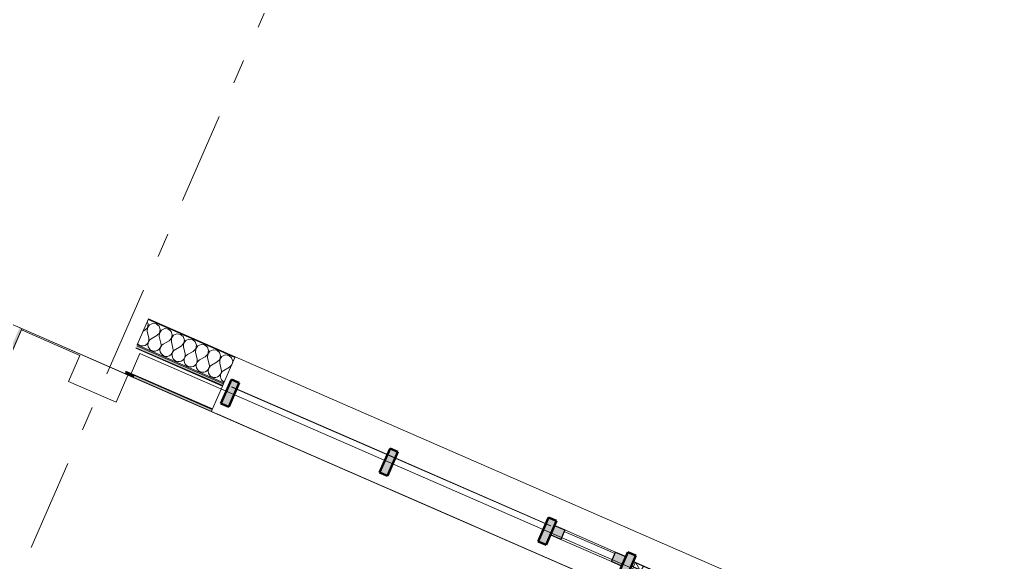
# Model space of a CAD drawing. Header units: millimetres. Extents: x -50172 to 68897, y -80883 to 956680.
# Drawn here: x 10295 to 15993, y -27900 to -24764 of the extents above; entities that cross this region are included whole.
import ezdxf
from ezdxf.enums import TextEntityAlignment as Align

# ---------------------------------------------------------------- set-up
doc = ezdxf.new("R2010")
doc.units = ezdxf.units.MM
doc.header["$MEASUREMENT"] = 0
doc.linetypes.add('Double Dashed', pattern=[1093.611073, 529.166651, -211.666656, 141.111112, -211.666656])
for name, color, linetype, lineweight, true_color in [('A-25-M_Wall_Ext_Pen_No__107', 7, 'Continuous', 15, 0xa6a6a6), ('New_A-15-MG_Structural_Grid_Phase_2_Pen_No__222', 7, 'Continuous', 13, 0x65af33), ('New_A-25-M_Curtain_Wall_Pen_No__144', 7, 'Continuous', 0, 0xc8c8c8), ('New_A-25-M_Curtain_Wall_Pen_No__165', 7, 'Continuous', 0, 0x006060), ('New_A-25-M_Curtain_Wall_Pen_No__27', 7, 'Continuous', 50, 0x2a2a2a), ('New_A-25-M_Curtain_Wall_Pen_No__43', 7, 'Continuous', 30, 0x444444), ('New_A-25-M_Wall_Ext_Pen_No__107', 7, 'Continuous', 15, 0xa6a6a6), ('New_A-25-M_Wall_Int_Pen_No__107', 7, 'Continuous', 15, 0xa6a6a6), ('New_A-35-M_FFE-Zone_Pen_No__74', 7, 'Continuous', 20, 0x606060), ('New_ArchiCAD Windows_Pen_No__103', 7, 'Continuous', 15, 0xa6a6a6), ('New_ArchiCAD Windows_Pen_No__23', 7, 'Continuous', 30, 0x2a2a2a), ('New_ArchiCAD Windows_Pen_No__63', 7, 'Continuous', 20, 0x606060)]:
    doc.layers.add(name, color=color, linetype=linetype, lineweight=lineweight, true_color=true_color)
for name, color, linetype in [('New_A-15-MG_Structural_Grid_Phase_2', 7, 'Continuous'), ('New_A-20-M_Floor_Slab', 7, 'Continuous'), ('New_A-25-M_Curtain_Wall', 7, 'Continuous'), ('New_A-25-M_Wall_Ext', 7, 'Continuous'), ('New_A-25-M_Wall_Int', 7, 'Continuous'), ('New_A-35-M_FFE-Zone', 7, 'Continuous'), ('New_ArchiCAD Doors', 7, 'Continuous')]:
    doc.layers.add(name, color=color, linetype=linetype)
for name, color, linetype, lineweight in [('New_A-20-M_Floor_Slab_Pen_No__89', 8, 'Continuous', 20), ('New_A-25-M_Curtain_Wall_Pen_No__1', 7, 'Continuous', 13), ('New_A-25-M_Wall_Ext_Pen_No__1', 7, 'Continuous', 13), ('New_A-25-M_Wall_Int_Pen_No__1', 7, 'Continuous', 13), ('New_ArchiCAD Doors_Pen_No__1', 7, 'Continuous', 13), ('New_ArchiCAD Doors_Pen_No__87', 8, 'Continuous', 20), ('New_ArchiCAD Windows_Pen_No__83', 8, 'Continuous', 20), ('New_ArchiCAD Zone Stamps_Pen_No__9', 7, 'Continuous', 13)]:
    doc.layers.add(name, color=color, linetype=linetype, lineweight=lineweight)
doc.styles.add('GENERATED_STYLE_2', font='')
doc.styles.add('GENERATED_STYLE_3', font='')
doc.styles.add('GENERATED_STYLE_4', font='')
doc.styles.get('GENERATED_STYLE_2').set_extended_font_data('Arial', bold=True)
doc.styles.get('GENERATED_STYLE_3').set_extended_font_data('Arial')
doc.styles.get('GENERATED_STYLE_4').set_extended_font_data('Swis721 BT')
pattern_1 = [(60, (0, 0), (-43.30127, 25), []), (120, (0, 0), (43.30127, 25), [])]

# ---------------------------------------------------------------- blocks, each defined once
blk = doc.blocks.new('LiSC Research_INB 2307_16_1', base_point=(11980.1, -31648))
at = {"layer": 'New_A-35-M_FFE-Zone_Pen_No__74', "linetype": 'Continuous'}
for p, q in [((10305.5, -26557.2), (6032.4, -36356.7)), ((10643.1, -26704.5), (10305.5, -26557.2)), ((10577.3, -26855.4), (10643.1, -26704.5)), ((10921.3, -26817.7), (10852.6, -26975.4)), ((14566.6, -28407.2), (10921.3, -26817.7)), ((10852.6, -26975.4), (10577.3, -26855.4))]:
    blk.add_line(p, q, dxfattribs=at)
at = {"layer": 'New_ArchiCAD Zone Stamps_Pen_No__9'}
for tag, height, style, p in [('ROOM_NAME', 250, 'GENERATED_STYLE_2', (9818.8, -30761.7)), ('zoneNameLine2', 250, 'GENERATED_STYLE_2', (9630.4, -31193.8)), ('ROOM_NUMBER', 200, 'GENERATED_STYLE_3', (9441.9, -31614.5)), ('measuredAreaCode', 200, 'GENERATED_STYLE_3', (9284.9, -31974.6)), ('DUMMY_649', 200, 'GENERATED_STYLE_3', (9592.3, -32108.7)), ('DUMMY_650', 200, 'GENERATED_STYLE_3', (10081.6, -32322.1)), ('DUMMY_651', 133.3, 'GENERATED_STYLE_3', (10360.9, -32428.6))]:
    blk.add_attdef(tag, text='', height=height, rotation=336.4404, dxfattribs=dict(at, style=style)).set_placement(p, align=Align.TOP_LEFT)
blk = doc.blocks.new('Slab_1_1', base_point=(-34879.7, -33019))
at = {"layer": 'New_A-20-M_Floor_Slab_Pen_No__89', "linetype": 'Continuous', "flags": 128}
blk.add_lwpolyline([(1011.6, -48832.8), (12486.7, -53836.5), (17939.8, -41330.7), (16985.7, -40914.7), (17767.9, -39120.9), (18360.6, -39379.3), (18576.1, -38885), (18937.5, -39042.6), (20222.1, -36096.6), (17371, -34853.4), (19341.1, -30335.3), (10989.4, -26693.5), (10933.1, -26822.8), (1863.4, -22868)], dxfattribs=at)
blk = doc.blocks.new('Curtain Wall_5_1')
at = {"layer": 'New_A-25-M_Curtain_Wall', "linetype": 'Continuous', "lineweight": 0, "true_color": 0x000000}
h = blk.add_hatch(dxfattribs=at)
h.set_pattern_fill('Batt_Insulation_0001', color=178, style=0, pattern_type=2)
h.set_pattern_definition(pattern_1)
h.paths.add_polyline_path([(14254.9, -28075.1), (13842.3, -27895.6), (13831.1, -27921.3), (14243.8, -28100.8)])
h = blk.add_hatch(dxfattribs=at)
h.set_pattern_fill('Batt_Insulation_0001', color=178, style=0, pattern_type=2)
h.set_pattern_definition(pattern_1)
h.paths.add_polyline_path([(15171.9, -28474), (14300.8, -28095.1), (14289.6, -28120.7), (15160.8, -28499.6)])
at = {"layer": 'New_A-25-M_Curtain_Wall_Pen_No__144', "linetype": 'Continuous'}
for points in [[(11519.2, -26843.3), (11459, -26981.8), (11504.8, -27001.7), (11565.1, -26863.2)], [(12436.2, -27242.1), (12376, -27380.6), (12421.9, -27400.5), (12482.1, -27262.1)], [(13353.3, -27641), (13293, -27779.4), (13338.9, -27799.4), (13399.1, -27660.9)], [(13857.6, -27860.3), (13811.8, -27840.4), (13751.5, -27978.9), (13797.4, -27998.8)], [(14270.3, -28039.8), (14210.1, -28178.3), (14255.9, -28198.2), (14316.1, -28059.7)], [(15187.3, -28438.6), (15127.1, -28577.1), (15172.9, -28597.1), (15233.2, -28458.6)], [(16150.1, -28857.4), (16104.3, -28837.5), (16044, -28975.9), (16089.9, -28995.9)]]:
    blk.add_hatch(color=256, dxfattribs=at).paths.add_polyline_path(points)
at = {"layer": 'New_A-25-M_Curtain_Wall_Pen_No__165', "linetype": 'Continuous', "lineweight": 0, "true_color": 0x001818}
for points in [[(11521.8, -26887.5), (12448, -27290.3), (12448.4, -27289.4), (11522.2, -26886.6)], [(12438.8, -27286.3), (13365, -27689.2), (13365.4, -27688.2), (12439.2, -27285.4)], [(16116.4, -28884.7), (15190.3, -28481.9), (15189.9, -28482.8), (16116, -28885.6)]]:
    blk.add_hatch(color=168, dxfattribs=at).paths.add_polyline_path(points)
at = {"layer": 'New_ArchiCAD Windows_Pen_No__103', "linetype": 'Continuous'}
for points in [[(13387.7, -27687), (13447.4, -27713), (13423.4, -27768), (13363.8, -27742.1)], [(13776.5, -27921.5), (13716.9, -27895.6), (13740.8, -27840.6), (13800.4, -27866.5)]]:
    blk.add_hatch(color=256, dxfattribs=at).paths.add_polyline_path(points)
at = {"layer": 'New_A-25-M_Curtain_Wall_Pen_No__1', "linetype": 'Continuous'}
for p, q in [((11522.2, -26886.6), (11521.8, -26887.5)), ((11521.8, -26887.5), (12448, -27290.3)), ((12448.4, -27289.4), (11522.2, -26886.6)), ((12439.2, -27285.4), (12438.8, -27286.3)), ((12438.8, -27286.3), (13365, -27689.2)), ((13365.4, -27688.2), (12439.2, -27285.4)), ((12448, -27290.3), (12448.4, -27289.4)), ((13365, -27689.2), (13365.4, -27688.2)), ((15190.3, -28481.9), (15189.9, -28482.8)), ((15189.9, -28482.8), (16116, -28885.6)), ((16116.4, -28884.7), (15190.3, -28481.9)), ((16116, -28885.6), (16116.4, -28884.7))]:
    blk.add_line(p, q, dxfattribs=at)
at = {"layer": 'New_A-25-M_Curtain_Wall_Pen_No__27', "linetype": 'Continuous'}
for p, q in [((11519.2, -26843.3), (11459, -26981.8)), ((11504.8, -27001.7), (11565.1, -26863.2)), ((11565.1, -26863.2), (11519.2, -26843.3)), ((11459, -26981.8), (11504.8, -27001.7)), ((12436.2, -27242.1), (12376, -27380.6)), ((12421.9, -27400.5), (12482.1, -27262.1)), ((12482.1, -27262.1), (12436.2, -27242.1)), ((12376, -27380.6), (12421.9, -27400.5)), ((13353.3, -27641), (13293, -27779.4)), ((13338.9, -27799.4), (13399.1, -27660.9)), ((13399.1, -27660.9), (13353.3, -27641)), ((13293, -27779.4), (13338.9, -27799.4)), ((13811.8, -27840.4), (13751.5, -27978.9)), ((13797.4, -27998.8), (13857.6, -27860.3)), ((13857.6, -27860.3), (13811.8, -27840.4)), ((13751.5, -27978.9), (13797.4, -27998.8)), ((14270.3, -28039.8), (14210.1, -28178.3)), ((14255.9, -28198.2), (14316.1, -28059.7)), ((14316.1, -28059.7), (14270.3, -28039.8)), ((14210.1, -28178.3), (14255.9, -28198.2)), ((15187.3, -28438.6), (15127.1, -28577.1)), ((15172.9, -28597.1), (15233.2, -28458.6)), ((15233.2, -28458.6), (15187.3, -28438.6)), ((15127.1, -28577.1), (15172.9, -28597.1)), ((16104.3, -28837.5), (16044, -28975.9)), ((16089.9, -28995.9), (16150.1, -28857.4)), ((16150.1, -28857.4), (16104.3, -28837.5)), ((16044, -28975.9), (16089.9, -28995.9))]:
    blk.add_line(p, q, dxfattribs=at)
at = {"layer": 'New_A-25-M_Curtain_Wall_Pen_No__43', "linetype": 'Continuous'}
for p, q in [((13842.3, -27895.6), (14254.9, -28075.1)), ((14243.8, -28100.8), (13831.1, -27921.3)), ((15160.8, -28499.6), (14289.6, -28120.7)), ((14300.8, -28095.1), (15171.9, -28474))]:
    blk.add_line(p, q, dxfattribs=at)
at = {"layer": 'New_ArchiCAD Windows_Pen_No__23', "linetype": 'Continuous'}
for p, q in [((13363.8, -27742.1), (13387.7, -27687)), ((13387.7, -27687), (13447.4, -27713)), ((13423.4, -27768), (13363.8, -27742.1)), ((13447.4, -27713), (13423.4, -27768)), ((13716.9, -27895.6), (13740.8, -27840.6)), ((13740.8, -27840.6), (13800.4, -27866.5)), ((13776.5, -27921.5), (13716.9, -27895.6)), ((13800.4, -27866.5), (13776.5, -27921.5))]:
    blk.add_line(p, q, dxfattribs=at)
at = {"layer": 'New_ArchiCAD Windows_Pen_No__63', "linetype": 'Continuous'}
blk.add_line((13736.8, -27849.8), (13443.4, -27722.1), dxfattribs=at)
at = {"layer": 'New_ArchiCAD Windows_Pen_No__83', "linetype": 'Continuous'}
for p, q in [((13447.4, -27713), (13740.8, -27840.6)), ((13716.9, -27895.6), (13423.4, -27768))]:
    blk.add_line(p, q, dxfattribs=at)
blk = doc.blocks.new('*X192')
at = {"layer": 'New_A-25-M_Wall_Ext_Pen_No__107', "linetype": 'Continuous'}
for p, q in [((11018.8, -26559.4), (11033.4, -26544.5)), ((11033.7, -26544.6), (11032.8, -26565.4)), ((11038.1, -26524.2), (11033.1, -26509.8)), ((11033.4, -26544.5), (11038.1, -26524.2)), ((11045.4, -26527.4), (11033.7, -26544.6)), ((11064.5, -26519), (11045.4, -26527.4)), ((11085.1, -26521.8), (11064.5, -26519)), ((11101.2, -26535), (11085.1, -26521.8)), ((11107.9, -26554.7), (11101.2, -26535)), ((11134.3, -26549.4), (11115.3, -26557.9)), ((11154.9, -26552.2), (11134.3, -26549.4)), ((11171, -26565.4), (11154.9, -26552.2)), ((11018.8, -26559.4), (11009.1, -26564.9)), ((11032.8, -26565.4), (11041.6, -26602.5)), ((11042.5, -26613), (11041.6, -26602.5)), ((11055.5, -26608.6), (11047.2, -26615)), ((11088.7, -26589.8), (11055.5, -26608.6)), ((11088.7, -26589.8), (11103.3, -26575)), ((11103.6, -26575.1), (11102.6, -26595.9)), ((11102.6, -26595.9), (11111.4, -26633)), ((11103.3, -26575), (11107.9, -26554.7)), ((11115.3, -26557.9), (11103.6, -26575.1)), ((11158.5, -26620.3), (11173.1, -26605.4)), ((11177.7, -26585.1), (11171, -26565.4)), ((11173.4, -26605.6), (11172.5, -26626.4)), ((11173.1, -26605.4), (11177.7, -26585.1)), ((11185.1, -26588.3), (11173.4, -26605.6)), ((11204.1, -26579.9), (11185.1, -26588.3)), ((11224.8, -26582.7), (11204.1, -26579.9)), ((11240.9, -26595.9), (11224.8, -26582.7)), ((11247.6, -26615.6), (11240.9, -26595.9)), ((10977.4, -26637.6), (10980.3, -26640.7)), ((10980.3, -26640.7), (10989.3, -26646.2)), ((10989.3, -26646.2), (10999.4, -26649)), ((10999.4, -26649), (11009.9, -26649)), ((11009.9, -26649), (11020, -26646.1)), ((11020, -26646.1), (11028.9, -26640.5)), ((11028.9, -26640.5), (11036, -26632.7)), ((11036, -26632.7), (11040.6, -26623.3)), ((11037.2, -26633.3), (11036.3, -26643.7)), ((11036.3, -26643.7), (11038.3, -26654.1)), ((11040.9, -26623.4), (11037.2, -26633.3)), ((11038.3, -26654.1), (11043, -26663.4)), ((11040.6, -26623.3), (11042.5, -26613)), ((11047.2, -26615), (11040.9, -26623.4)), ((11043, -26663.4), (11050.1, -26671.2)), ((11098.8, -26671), (11105.8, -26663.2)), ((11105.8, -26663.2), (11110.5, -26653.8)), ((11107, -26663.7), (11106.1, -26674.2)), ((11110.8, -26653.9), (11107, -26663.7)), ((11110.5, -26653.8), (11112.4, -26643.4)), ((11117, -26645.5), (11110.8, -26653.9)), ((11112.4, -26643.4), (11111.4, -26633)), ((11125.4, -26639.1), (11117, -26645.5)), ((11158.5, -26620.3), (11125.4, -26639.1)), ((11172.5, -26626.4), (11181.2, -26663.4)), ((11182.2, -26673.9), (11181.2, -26663.4)), ((11228.3, -26650.7), (11195.2, -26669.5)), ((11228.3, -26650.7), (11243, -26635.9)), ((11243.2, -26636), (11242.3, -26656.8)), ((11242.3, -26656.8), (11251.1, -26693.9)), ((11243, -26635.9), (11247.6, -26615.6)), ((11255, -26618.8), (11243.2, -26636)), ((11274, -26610.3), (11255, -26618.8)), ((11294.6, -26613.1), (11274, -26610.3)), ((11310.7, -26626.3), (11294.6, -26613.1)), ((11298.2, -26681.2), (11312.8, -26666.3)), ((11317.4, -26646), (11310.7, -26626.3)), ((11313.1, -26666.5), (11312.1, -26687.3)), ((11312.8, -26666.3), (11317.4, -26646)), ((11324.8, -26649.3), (11313.1, -26666.5)), ((11343.8, -26640.8), (11324.8, -26649.3)), ((11364.4, -26643.6), (11343.8, -26640.8)), ((11380.5, -26656.8), (11364.4, -26643.6)), ((11387.3, -26676.5), (11380.5, -26656.8)), ((11050.1, -26671.2), (11059.1, -26676.7)), ((11059.1, -26676.7), (11069.2, -26679.5)), ((11069.2, -26679.5), (11079.7, -26679.5)), ((11079.7, -26679.5), (11089.8, -26676.5)), ((11089.8, -26676.5), (11098.8, -26671)), ((11106.1, -26674.2), (11108.1, -26684.5)), ((11108.1, -26684.5), (11112.9, -26693.9)), ((11112.9, -26693.9), (11120, -26701.6)), ((11120, -26701.6), (11128.9, -26707.1)), ((11128.9, -26707.1), (11139.1, -26709.9)), ((11139.1, -26709.9), (11149.6, -26709.9)), ((11149.6, -26709.9), (11159.7, -26707)), ((11159.7, -26707), (11168.6, -26701.4)), ((11168.6, -26701.4), (11175.7, -26693.6)), ((11175.7, -26693.6), (11180.3, -26684.2)), ((11176.9, -26694.2), (11176, -26704.6)), ((11176, -26704.6), (11178, -26715)), ((11180.6, -26684.3), (11176.9, -26694.2)), ((11178, -26715), (11182.7, -26724.3)), ((11180.3, -26684.2), (11182.2, -26673.9)), ((11186.9, -26675.9), (11180.6, -26684.3)), ((11195.2, -26669.5), (11186.9, -26675.9)), ((11245.5, -26724.1), (11250.2, -26714.7)), ((11250.4, -26714.8), (11246.7, -26724.6)), ((11250.2, -26714.7), (11252.1, -26704.3)), ((11256.7, -26706.4), (11250.4, -26714.8)), ((11252.1, -26704.3), (11251.1, -26693.9)), ((11265, -26700), (11256.7, -26706.4)), ((11298.2, -26681.2), (11265, -26700)), ((11312.1, -26687.3), (11320.9, -26724.3)), ((11368, -26711.6), (11334.9, -26730.4)), ((11368, -26711.6), (11382.6, -26696.8)), ((11382.9, -26696.9), (11382, -26717.7)), ((11382, -26717.7), (11390.8, -26754.8)), ((11382.6, -26696.8), (11387.3, -26676.5)), ((11394.6, -26679.7), (11382.9, -26696.9)), ((11413.7, -26671.2), (11394.6, -26679.7)), ((11434.3, -26674), (11413.7, -26671.2)), ((11450.4, -26687.2), (11434.3, -26674)), ((11457.1, -26706.9), (11450.4, -26687.2)), ((11452.5, -26727.2), (11457.1, -26706.9)), ((11464.5, -26710.2), (11452.8, -26727.4)), ((11483.5, -26701.7), (11464.5, -26710.2)), ((11504.1, -26704.5), (11483.5, -26701.7)), ((11520.2, -26717.7), (11504.1, -26704.5)), ((11526.9, -26737.4), (11520.2, -26717.7)), ((11182.7, -26724.3), (11189.8, -26732.1)), ((11189.8, -26732.1), (11198.8, -26737.6)), ((11198.8, -26737.6), (11208.9, -26740.4)), ((11208.9, -26740.4), (11219.4, -26740.4)), ((11219.4, -26740.4), (11229.5, -26737.4)), ((11229.5, -26737.4), (11238.4, -26731.9)), ((11238.4, -26731.9), (11245.5, -26724.1)), ((11246.7, -26724.6), (11245.8, -26735.1)), ((11245.8, -26735.1), (11247.8, -26745.4)), ((11247.8, -26745.4), (11252.5, -26754.8)), ((11252.5, -26754.8), (11259.7, -26762.5)), ((11259.7, -26762.5), (11268.6, -26768)), ((11268.6, -26768), (11278.7, -26770.9)), ((11278.7, -26770.9), (11289.3, -26770.8)), ((11289.3, -26770.8), (11299.4, -26767.9)), ((11299.4, -26767.9), (11308.3, -26762.3)), ((11308.3, -26762.3), (11315.3, -26754.6)), ((11315.3, -26754.6), (11320, -26745.1)), ((11316.5, -26755.1), (11315.6, -26765.6)), ((11315.6, -26765.6), (11317.6, -26775.9)), ((11320.3, -26745.3), (11316.5, -26755.1)), ((11317.6, -26775.9), (11322.4, -26785.3)), ((11320, -26745.1), (11321.9, -26734.8)), ((11326.5, -26736.8), (11320.3, -26745.3)), ((11321.9, -26734.8), (11320.9, -26724.3)), ((11334.9, -26730.4), (11326.5, -26736.8)), ((11385.2, -26785), (11389.8, -26775.6)), ((11390.1, -26775.7), (11386.4, -26785.5)), ((11389.8, -26775.6), (11391.7, -26765.2)), ((11396.4, -26767.3), (11390.1, -26775.7)), ((11391.7, -26765.2), (11390.8, -26754.8)), ((11404.7, -26760.9), (11396.4, -26767.3)), ((11437.9, -26742.1), (11404.7, -26760.9)), ((11437.9, -26742.1), (11452.5, -26727.2)), ((11452.8, -26727.4), (11451.8, -26748.2)), ((11451.8, -26748.2), (11460.6, -26785.2)), ((11507.7, -26772.5), (11474.6, -26791.3)), ((11507.7, -26772.5), (11521.4, -26758.6)), ((11522.9, -26755.3), (11526.9, -26737.4)), ((11322.4, -26785.3), (11329.5, -26793)), ((11329.5, -26793), (11338.5, -26798.5)), ((11338.5, -26798.5), (11348.6, -26801.3)), ((11348.6, -26801.3), (11359.1, -26801.3)), ((11359.1, -26801.3), (11369.2, -26798.4)), ((11369.2, -26798.4), (11378.1, -26792.8)), ((11378.1, -26792.8), (11385.2, -26785)), ((11386.4, -26785.5), (11385.5, -26796)), ((11385.5, -26796), (11387.5, -26806.3)), ((11387.5, -26806.3), (11392.2, -26815.7)), ((11392.2, -26815.7), (11399.3, -26823.4)), ((11399.3, -26823.4), (11408.3, -26828.9)), ((11408.3, -26828.9), (11418.4, -26831.8)), ((11418.4, -26831.8), (11428.9, -26831.7)), ((11428.9, -26831.7), (11439, -26828.8)), ((11439, -26828.8), (11448, -26823.2)), ((11448, -26823.2), (11455, -26815.5)), ((11455, -26815.5), (11459.7, -26806)), ((11456.2, -26816), (11455.3, -26826.5)), ((11455.3, -26826.5), (11457.3, -26836.8)), ((11460, -26806.2), (11456.2, -26816)), ((11457.3, -26836.8), (11462.1, -26846.2)), ((11459.7, -26806), (11461.6, -26795.7)), ((11466.2, -26797.7), (11460, -26806.2)), ((11461.6, -26795.7), (11460.6, -26785.2)), ((11474.6, -26791.3), (11466.2, -26797.7)), ((11462.1, -26846.2), (11469.2, -26853.9)), ((11469.2, -26853.9), (11477.6, -26859.1))]:
    blk.add_line(p, q, dxfattribs=at)
blk = doc.blocks.new('Simple Door Opening_3')
at = {"layer": 'New_ArchiCAD Doors_Pen_No__1', "linetype": 'Continuous'}
for p, q in [((2556.1, -4.5), (2556.1, 0)), ((-2556.1, 0), (-2556.1, -4.5)), ((-2556.1, -4.5), (-2556.1, -164.5)), ((2556.1, -164.5), (2556.1, -4.5)), ((-2556.1, -164.5), (-2556.1, -170.5)), ((-2556.1, -170.5), (-2556.1, -182.5)), ((2556.1, -170.5), (2556.1, -164.5)), ((2556.1, -182.5), (2556.1, -170.5)), ((-2556.1, -182.5), (-2556.1, -185.5)), ((-2556.1, -185.5), (-2556.1, -329.5)), ((2556.1, -185.5), (2556.1, -182.5)), ((2556.1, -329.5), (2556.1, -185.5)), ((-2556.1, -329.5), (-2556.1, -332.5)), ((-2556.1, -332.5), (-2556.1, -345)), ((2556.1, -332.5), (2556.1, -329.5)), ((2556.1, -345), (2556.1, -332.5))]:
    blk.add_line(p, q, dxfattribs=at)
at = {"layer": 'New_ArchiCAD Doors_Pen_No__87', "linetype": 'Continuous'}
for p, q in [((-2556.1, 0), (2556.1, 0)), ((2556.1, -345), (-2556.1, -345))]:
    blk.add_line(p, q, dxfattribs=at)
blk = doc.blocks.new('Wall_4_1', base_point=(22006.6, -31651.4))
at = {"layer": 'A-25-M_Wall_Ext_Pen_No__107', "linetype": 'Continuous'}
blk.add_hatch(color=256, dxfattribs=at).paths.add_polyline_path([(10940.7, -26826.1), (10954.5, -26832.1), (10959.5, -26820.7), (10945.7, -26814.7)])
at = {"layer": 'New_A-25-M_Wall_Ext_Pen_No__107', "linetype": 'Continuous'}
h = blk.add_hatch(dxfattribs=at)
h.set_pattern_fill('Plaster_0001', color=256, style=0, pattern_type=2)
h.set_pattern_definition([(0, (0, 0), (0, 173.2051), [0, -100]), (0, (50, 86.6), (0, 173.2051), [0, -100])])
h.paths.add_polyline_path([(11541.8, -26711.8), (11040.4, -26493.2), (11038.6, -26497.3), (11540, -26716)])
at = {"layer": 'New_A-25-M_Wall_Ext_Pen_No__107', "linetype": 'Continuous', "lineweight": 0, "true_color": 0x535353}
for points in [[(11468.9, -26879.1), (10967.4, -26660.5), (10966.2, -26663.2), (11467.7, -26881.9)], [(11410.1, -27013.9), (10908.7, -26795.2), (10907.5, -26798), (11408.9, -27016.6)]]:
    blk.add_hatch(color=251, dxfattribs=at).paths.add_polyline_path(points)
at = {"layer": 'New_A-25-M_Wall_Ext_Pen_No__107', "linetype": 'Continuous'}
for points in [[(11473.7, -26868.1), (10972.2, -26649.5), (10967.4, -26660.5), (11468.9, -26879.1)], [(10945.7, -26814.7), (10907.5, -26798), (10902.5, -26809.4), (10940.7, -26826.1)], [(10954.5, -26832.1), (11403.9, -27028.1), (11408.9, -27016.6), (10959.5, -26820.7)]]:
    blk.add_hatch(color=256, dxfattribs=at).paths.add_polyline_path(points)
at = {"layer": 'New_A-25-M_Wall_Ext_Pen_No__1', "linetype": 'Continuous'}
for p, q in [((11540, -26716), (11038.6, -26497.3)), ((11467.7, -26881.9), (10966.2, -26663.2)), ((11468.9, -26879.1), (10967.4, -26660.5)), ((11473.7, -26868.1), (10972.2, -26649.5)), ((11476.1, -26862.6), (10974.6, -26644)), ((10907.5, -26798), (11408.9, -27016.6)), ((11410.1, -27013.9), (10908.7, -26795.2))]:
    blk.add_line(p, q, dxfattribs=at)
at = {"layer": 'New_A-25-M_Wall_Ext_Pen_No__1', "linetype": 'Continuous', "flags": 128}
for points in [[(11040.4, -26493.2), (10974.6, -26644)], [(11541.8, -26711.8), (11040.4, -26493.2)], [(10902.5, -26809.4), (10940.7, -26826.1)], [(10954.5, -26832.1), (11403.9, -27028.1)]]:
    blk.add_lwpolyline(points, dxfattribs=at)
at = {"layer": 'New_A-25-M_Wall_Ext', "color": 250, "lineweight": 50, "true_color": 0x2a2a2a}
blk.add_blockref('*X192', (0, 0), dxfattribs=at)
at = {"layer": 'New_ArchiCAD Doors', "color": 251, "linetype": 'Continuous', "lineweight": 20, "true_color": 0x606060, "xscale": -1, "zscale": 1000, "rotation": 336.4404115839876}
blk.add_blockref('Simple Door Opening_3', (13884.9, -27733.5), dxfattribs=at)
blk = doc.blocks.new('Wall_38_1', base_point=(6032.4, -36356.7))
at = {"layer": 'New_A-25-M_Wall_Int_Pen_No__107', "linetype": 'Continuous'}
blk.add_hatch(color=256, dxfattribs=at).paths.add_polyline_path([(6032.4, -36356.7), (10308.4, -26550.4), (10294.7, -26544.4), (6018.7, -36350.7)])
at = {"layer": 'New_A-25-M_Wall_Int_Pen_No__1', "linetype": 'Continuous', "flags": 128}
blk.add_lwpolyline([(6032.4, -36356.7), (10308.4, -26550.4)], dxfattribs=at)
blk = doc.blocks.new('Standard grid marker_31')
at = {"layer": 'New_A-15-MG_Structural_Grid_Phase_2_Pen_No__222', "linetype": 'Double Dashed'}
blk.add_line((2211.6, 0), (53472.7, 0), dxfattribs=at)
at = {"layer": 'New_A-15-MG_Structural_Grid_Phase_2_Pen_No__222', "style": 'GENERATED_STYLE_4'}
for tag, p in [('AC_MarkerText_1_0', (-500, 1206.2)), ('AC_MarkerText_1_1', (56184.2, 1206.2))]:
    blk.add_attdef(tag, text='', height=350, rotation=270, dxfattribs=at).set_placement(p, align=Align.MIDDLE_CENTER)
blk = doc.blocks.new('Standard grid marker_35')
at = {"layer": 'New_A-15-MG_Structural_Grid_Phase_2_Pen_No__222', "linetype": 'Double Dashed'}
blk.add_line((1000, 0), (47486.2, 0), dxfattribs=at)
at = {"layer": 'New_A-15-MG_Structural_Grid_Phase_2_Pen_No__222', "style": 'GENERATED_STYLE_4'}
for tag, p in [('AC_MarkerText_1_0', (-500, 43.3)), ('AC_MarkerText_1_1', (48986.2, 43.3))]:
    blk.add_attdef(tag, text='', height=350, rotation=180, dxfattribs=at).set_placement(p, align=Align.MIDDLE_CENTER)

msp = doc.modelspace()

# ---------------------------------------------------------------- block references
at = {"layer": 'New_A-15-MG_Structural_Grid_Phase_2', "color": 8, "linetype": 'Continuous', "lineweight": 15, "zscale": 1000}
for name, p, rotation in [('Standard grid marker_31', (-2323.9, -56907.5), 66.44041158399293), ('Standard grid marker_35', (26876.4, -33774.9), 156.4404115839929)]:
    msp.add_blockref(name, p, dxfattribs=dict(at, rotation=rotation))
at = {"layer": 'New_A-20-M_Floor_Slab', "color": 8, "linetype": 'Continuous', "lineweight": 20}
msp.add_blockref('Slab_1_1', (-34879.7, -33019), dxfattribs=at)
at = {"layer": 'New_A-25-M_Curtain_Wall', "linetype": 'Continuous', "lineweight": 0}
msp.add_blockref('Curtain Wall_5_1', (0, 0), dxfattribs=at)
at = {"layer": 'New_A-25-M_Wall_Ext', "color": 250, "lineweight": 50, "true_color": 0x2a2a2a}
msp.add_blockref('Wall_4_1', (22006.6, -31651.4), dxfattribs=at)
at = {"layer": 'New_A-25-M_Wall_Int', "color": 250, "lineweight": 50, "true_color": 0x2a2a2a}
msp.add_blockref('Wall_38_1', (6032.4, -36356.7), dxfattribs=at)
at = {"layer": 'New_A-35-M_FFE-Zone', "linetype": 'Continuous'}
msp.add_blockref('LiSC Research_INB 2307_16_1', (11980.1, -31648), dxfattribs=at)

doc.saveas('drawing.dxf')
